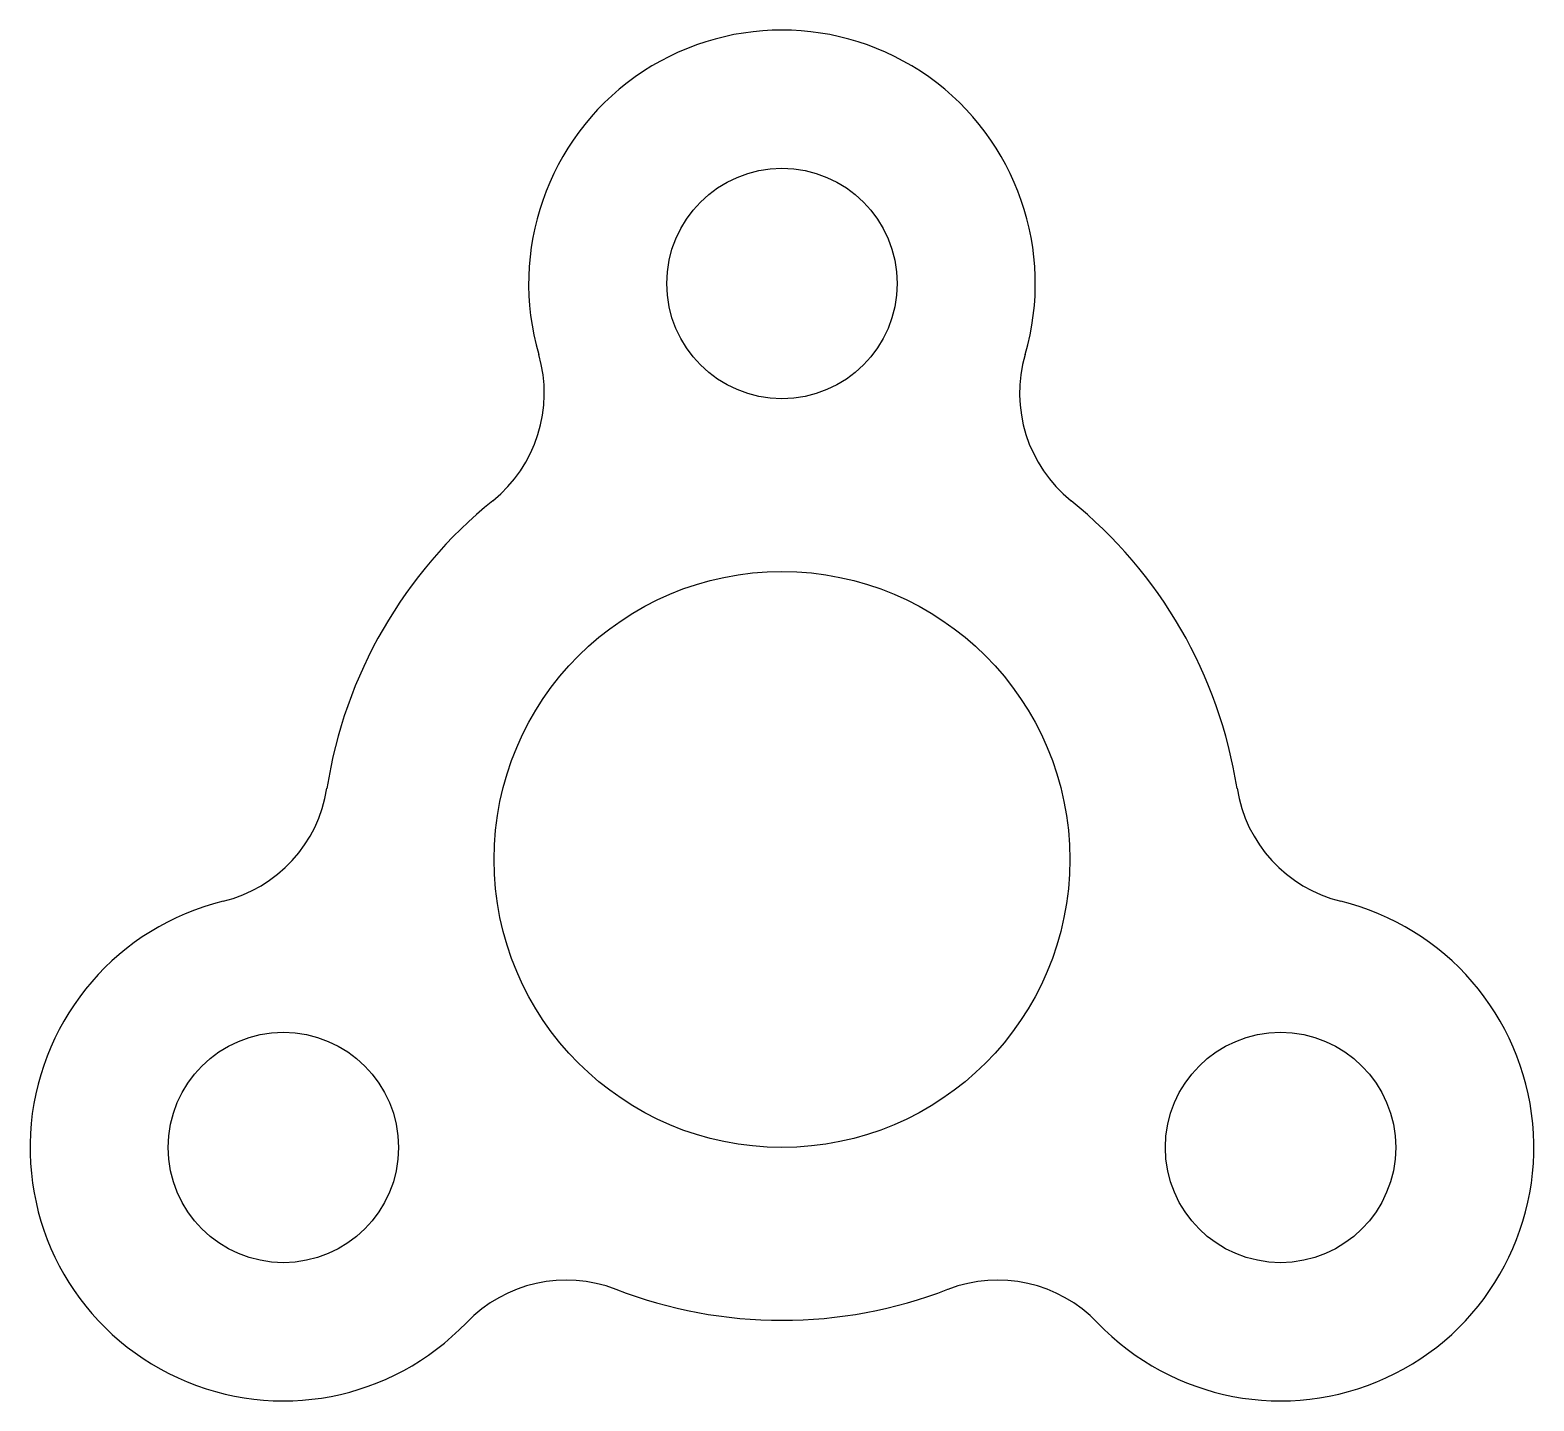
# Model space of a CAD drawing. Header units: millimetres. Extents: x 3408 to 3539, y 1659 to 1778.
import ezdxf

# ---------------------------------------------------------------- set-up
doc = ezdxf.new("R2010")
doc.units = ezdxf.units.MM

msp = doc.modelspace()

# ---------------------------------------------------------------- linework, layer by layer
for centre, radius in [((3473.35, 1756.44), 10), ((3473.35, 1706.44), 25), ((3430.05, 1681.44), 10), ((3516.65, 1681.44), 10)]:
    msp.add_circle(centre, radius)
for centre, radius, start, end in [((3473.35, 1756.44), 22, 343.7398, 196.2602), ((3440.71, 1746.92), 12, 308.8801, 16.2602), ((3505.99, 1746.92), 12, 163.7398, 231.1199), ((3473.35, 1706.44), 40, 128.8801, 171.1199), ((3473.35, 1706.44), 40, 8.8801, 51.1199), ((3421.98, 1714.47), 12, 283.7398, 351.1199), ((3524.73, 1714.47), 12, 188.8801, 256.2602), ((3430.05, 1681.44), 22, 103.7398, 316.2602), ((3516.65, 1681.44), 22, 223.7398, 76.2602), ((3454.62, 1657.93), 12, 68.8801, 136.2602), ((3473.35, 1706.44), 40, 248.8801, 291.1199), ((3492.09, 1657.93), 12, 43.7398, 111.1199)]:
    msp.add_arc(centre, radius, start, end)

doc.saveas('drawing.dxf')
